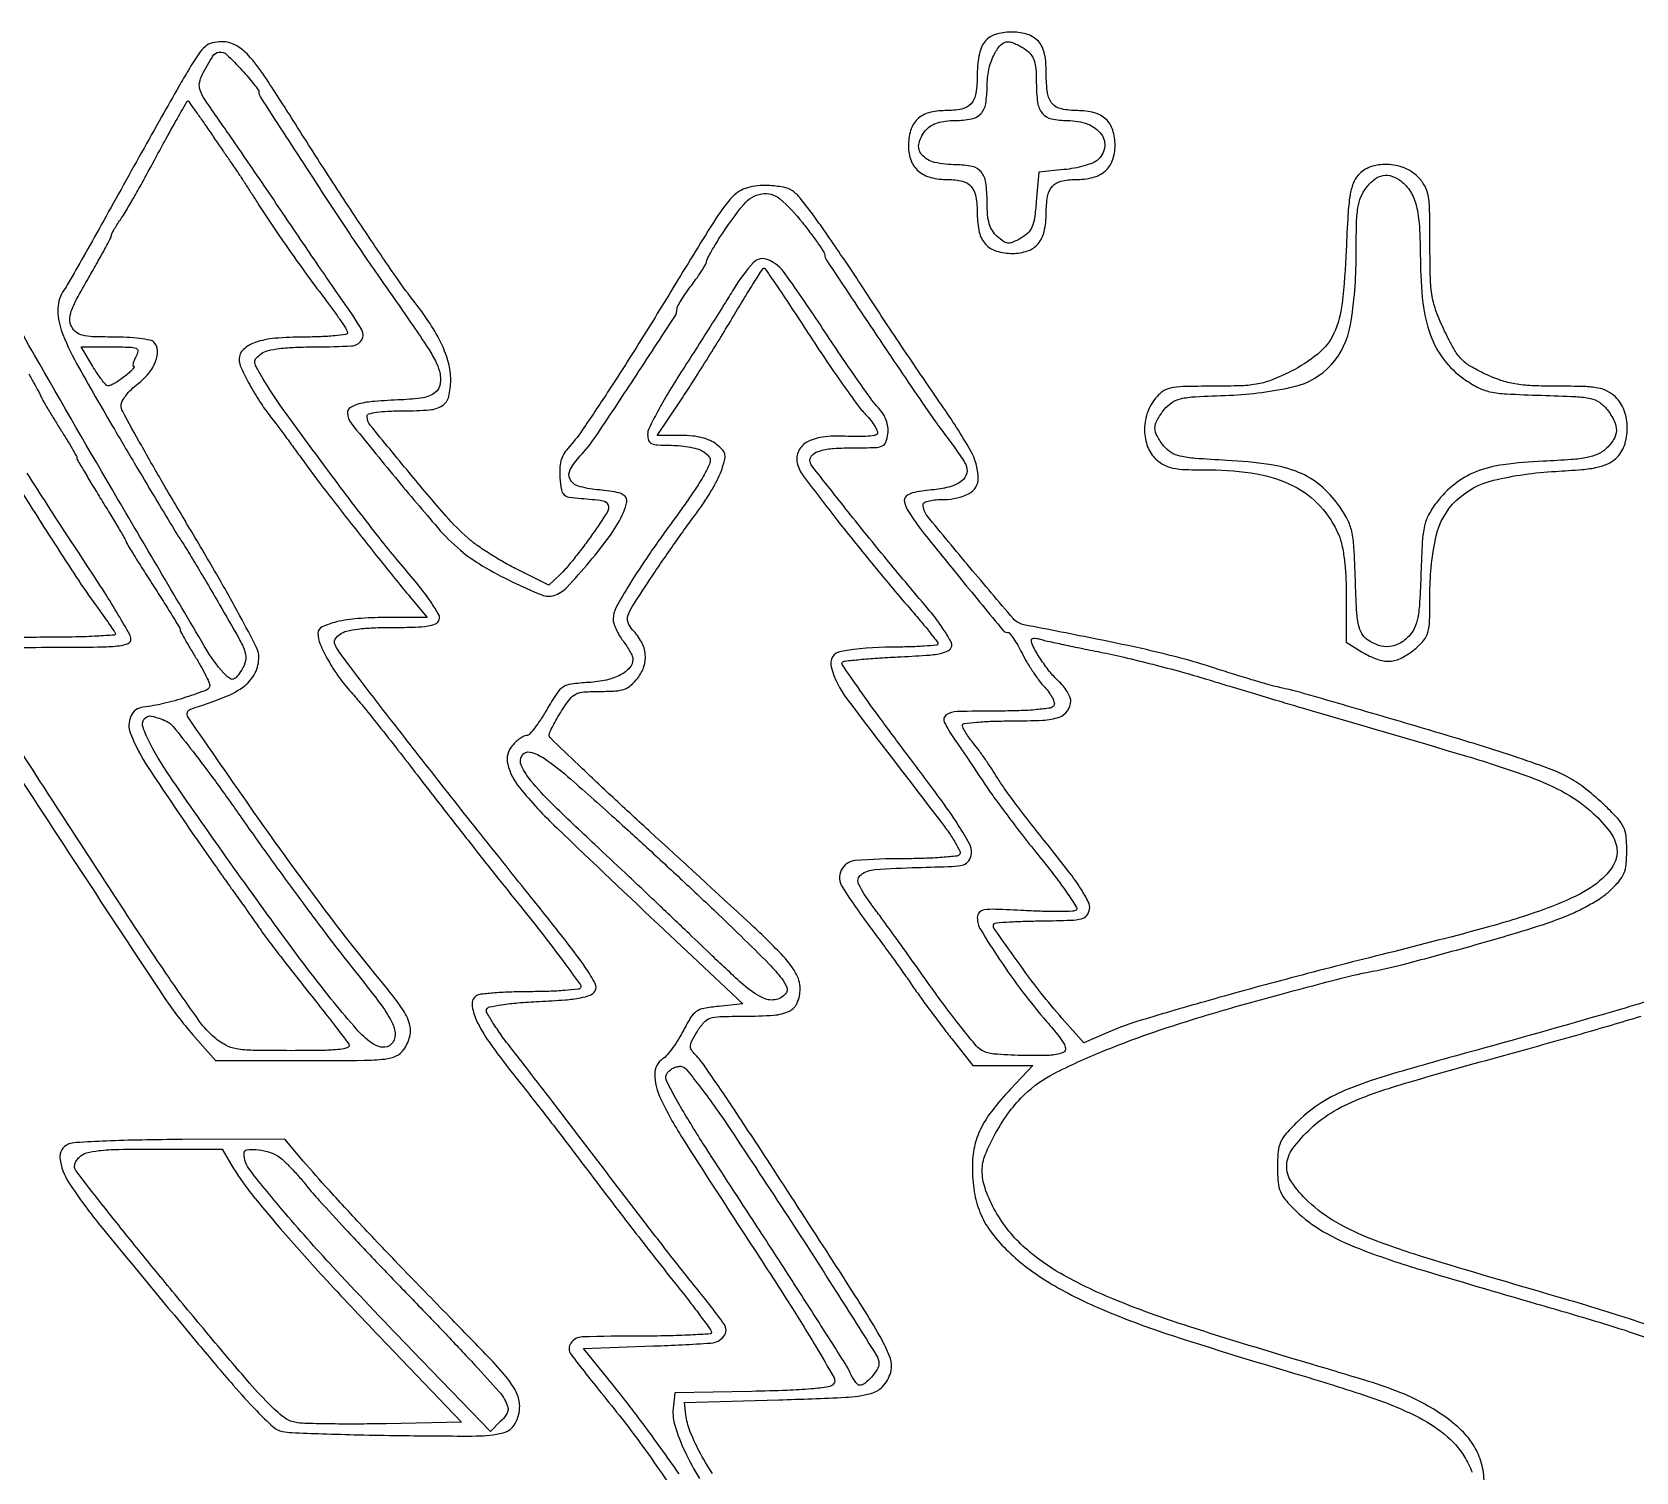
# Model space of a CAD drawing. Extents: x 0 to 1024, y 0 to 1024.
# Drawn here: x 237.9 to 563.9, y 527.4 to 820 of the extents above; entities that cross this region are included whole.
import ezdxf

# ---------------------------------------------------------------- set-up
doc = ezdxf.new("R2010")
doc.units = 0

msp = doc.modelspace()

# ---------------------------------------------------------------- linework, layer by layer
for points in [[(431.654988, 818.171259, 0.080975), (430.943699, 817.071177, 0.043434), (430.425193, 815.535154, 0.036417), (430.104924, 813.622829, 0.023288), (430, 811.371259, -0.036091), (429.721882, 807.523225, -0.146483), (428.742364, 805.416401, -0.164157), (426.840413, 804.329211, -0.048507), (423.454988, 804, 0.066174), (420.126923, 803.557598, 0.127856), (417.809505, 802.234902, 0.130273), (416.456451, 799.971166, 0.070025), (416, 796.727963, 0.091429), (416.531979, 793.84304, 0.127747), (418.046509, 791.716276, 0.113166), (420.564216, 790.429482, 0.061857), (424.022506, 790, -0.05747), (427.010241, 789.655452, -0.160754), (428.786791, 788.570125, -0.138304), (429.725429, 786.516656, -0.038488), (430, 782.954988, 0.056694), (430.413864, 779.316743, 0.127502), (431.687519, 776.871293, 0.138285), (433.90804, 775.472435, 0.071958), (437.173753, 775, 0.081244), (440.232938, 775.500384, 0.137866), (442.361462, 776.951182, 0.120739), (443.598674, 779.459626, 0.054527), (444, 783.128741, -0.040503), (444.279939, 786.578817, -0.139399), (445.225011, 788.591823, -0.158228), (447.004481, 789.660895, -0.056846), (449.977494, 790, 0.061649), (453.475612, 790.432959, 0.116562), (455.984519, 791.733907, 0.12969), (457.47907, 793.907202, 0.086332), (458, 796.901716, 0.074225), (457.528664, 800.059276, 0.13202), (456.14412, 802.273167, 0.125071), (453.774353, 803.569454, 0.063007), (450.371259, 804, -0.051901), (447.086847, 804.341852, -0.167059), (445.226898, 805.452925, -0.142169), (444.269077, 807.604638, -0.034104), (444, 811.545012, 0.019921), (443.900562, 814.039874, 0.045793), (443.580723, 815.889864, 0.061302), (443.01677, 817.280909, 0.082087), (442.171259, 818.345012, 0.119667), (439.889704, 819.58363, 0.06903), (436.770968, 819.963863, 0.069991), (433.722067, 819.483483, 0.135624)], [(439.777494, 816.443296, -0.069305), (440.902058, 815.396913, -0.092037), (441.569808, 814.173008, -0.06222), (441.905768, 812.441199, -0.016835), (442, 809.643296, 0.033214), (442.266342, 805.638222, 0.141451), (443.22096, 803.464727, 0.168361), (445.079478, 802.3448, 0.05223), (448.371259, 802, -0.089459), (452.440678, 801.266035, -0.145426), (455.224432, 799.168583, -0.206545), (455.858386, 796.44748, -0.176707), (454.364345, 793.887417, -0.083664), (453.403097, 793.329634, -0.022066), (451.706825, 792.777429, -0.021763), (449.692247, 792.311938, -0.020804), (447.614345, 792.014972), (442.5, 791.5), (442, 785.532032, -0.013537), (441.627294, 782.177678, -0.066367), (441.119273, 780.343978, -0.104147), (440.26531, 779.123061, -0.060881), (438.818338, 778.065199, -0.023898), (437.20675, 777.262946, -0.12374), (436.233417, 777.097997, -0.134751), (435.340631, 777.420095, -0.030367), (434.068338, 778.438155, -0.067432), (433.072426, 779.619173, -0.069929), (432.441455, 781.008588, -0.052072), (432.102618, 782.843543, -0.01964), (432, 785.454988, 0.033929), (431.733269, 789.381161, 0.140251), (430.785089, 791.537042, 0.167268), (428.94912, 792.653346, 0.053758), (425.734259, 793, -0.056089), (421.30191, 793.498781, -0.162278), (418.696638, 795.081328, -0.244519), (418.165515, 797.417514, -0.120448), (419.654988, 800.171259, -0.077527), (420.637739, 800.966765, -0.055133), (421.936472, 801.539884, -0.046656), (423.544116, 801.886222, -0.029745), (425.454988, 802, 0.047346), (428.805896, 802.318018, 0.158335), (430.715453, 803.369427, 0.149046), (431.709344, 805.388075, 0.040422), (432, 808.977494, -0.050737), (432.335932, 812.279475, -0.061339), (433.330906, 815.229451, -0.075284), (434.747111, 817.307934, -0.208548), (436.334198, 818, -0.082297), (436.951368, 817.897725, -0.024042), (437.849242, 817.542718, -0.023452), (438.836988, 817.039122, -0.023161)], [(507.404988, 790.898843, 0.097575), (506.387569, 789.208963, 0.047331), (505.754253, 786.757476, 0.024861), (505.32815, 782.846024, 0.004662), (504.971784, 775.648843, -0.017882), (504.150985, 764.856801, -0.079862), (502.457031, 758.761126, -0.113888), (499.262553, 754.621546, -0.055895), (493.645221, 750.980579, -0.020506), (489.956578, 749.322673, -0.048579), (487.069446, 748.47895, -0.038092), (483.678899, 748.100743, -0.008735), (477.912858, 748, 0.005081), (471.791404, 747.937787, 0.049701), (469.227163, 747.629515, 0.10854), (467.606349, 746.87595, 0.063296), (466.07258, 745.365141, 0.089429), (464.490984, 742.38657, 0.082583), (463.990399, 738.957416, 0.086482), (464.626633, 735.690997, 0.113408), (466.314451, 733.174314, 0.066861), (467.924557, 732.023225, 0.072965), (469.735117, 731.379763, 0.041154), (472.396059, 731.076337, 0.00782), (477.276939, 731, -0.041681), (486.805981, 730.204257, -0.075411), (494.227048, 727.768326, -0.090105), (499.70273, 723.627886, -0.087209), (503.446952, 717.782119, -0.046956), (504.12112, 715.616904, -0.021737), (504.604343, 712.706629, -0.018537), (504.9027, 709.163185, -0.011733), (505, 705.01742), (505, 695.970603), (508.25, 693.98904, 0.047902), (511.2819, 692.51773, 0.103419), (513.834335, 692.132063, 0.10724), (516.267443, 692.804938, 0.054062), (518.923275, 694.588894, 0.041941), (520.744497, 696.40263, 0.11118), (521.591623, 698.021205, 0.059284), (521.931675, 700.394855, 0.005966), (522, 706.121012, -0.05593), (523.288646, 717.605222, -0.146058), (527.328324, 724.76741, -0.134581), (534.883033, 728.890921, -0.044529), (547.5, 730.708516, 0.007283), (552.850771, 731.076381, 0.031312), (556.008325, 731.540079, 0.053682), (558.121363, 732.230189, 0.079125), (559.75, 733.299216, 0.12432), (561.504904, 735.950802, 0.085815), (562.102773, 739.51784, 0.085076), (561.468387, 743.108167, 0.118545), (559.685549, 745.825686, 0.069708), (558.038114, 746.989407, 0.073136), (556.160625, 747.632062, 0.039022), (553.335932, 747.931972, 0.006685), (547.935549, 748.009769, -0.00977), (542.720662, 748.117084, -0.031504), (539.272315, 748.473888, -0.04071), (536.395597, 749.200679, -0.026724), (533.223484, 750.476049, -0.024493), (530.184693, 752.076238, -0.070272), (528.32545, 753.561312, -0.062365), (526.830767, 755.602992, -0.016373), (524.974273, 759.21628, -0.020252), (523.290922, 763.182499, -0.048368), (522.456412, 766.267019, -0.035159), (522.092802, 769.993286, -0.006728), (522.000789, 776.795455, 0.004448), (521.938372, 783.756211, 0.039732), (521.641421, 786.798945, 0.087076), (520.932278, 788.739114, 0.065409), (519.545455, 790.545455, 0.103373), (516.766281, 792.363839, 0.086281), (513.303407, 793.070255, 0.089824), (509.931179, 792.56036, 0.126948)], [(516.086657, 789.718197, -0.092077), (518.021157, 787.566866, -0.076321), (519.212209, 784.721222, -0.047152), (519.844758, 780.530707, -0.012767), (520.046603, 773.815741, 0.026503), (520.557876, 764.935466, 0.059681), (522.091103, 758.379059, 0.076457), (524.80742, 753.425268, 0.076032), (528.8913, 749.5059, 0.033053), (531.74196, 747.769923, 0.067854), (534.197355, 746.886383, 0.039714), (537.539056, 746.447719, 0.005428), (544.577044, 746.16407, -0.004205), (551.676088, 745.895346, -0.041406), (554.6407, 745.510744, -0.097621), (556.438374, 744.737101, -0.075959), (557.995013, 743.279211, -0.05132), (559.458881, 740.964756, -0.123641), (559.888996, 738.998756, -0.134555), (559.326968, 737.169928, -0.066015), (557.75, 735.288151, -0.080159), (556.095056, 734.200376, -0.05682), (553.973571, 733.525512, -0.03144), (550.743118, 733.097883, -0.006462), (545, 732.776939, 0.022884), (536.946795, 732.061063, 0.059193), (531.30919, 730.605513, 0.075866), (527.024588, 728.13888, 0.061312), (523.307932, 724.340511, 0.039635), (521.720338, 721.878974, 0.069271), (520.877756, 719.607973, 0.040255), (520.444368, 716.452448, 0.00609), (520.164861, 710.08128, -0.006096), (519.905954, 704.181281, -0.032684), (519.516417, 700.988129, -0.06134), (518.852645, 698.910696, -0.079306), (517.740547, 697.25, -0.077452), (515.832932, 695.74535, -0.106369), (513.752721, 695.098871, -0.10406), (511.556285, 695.359264, -0.071531), (509.311125, 696.494633, -0.107093), (508.142449, 697.758185, -0.083663), (507.471637, 699.507906, -0.036966), (507.098666, 702.469817, -0.004973), (506.838618, 708.744633, 0.006132), (506.55191, 715.295657, 0.040763), (506.104142, 718.532013, 0.066603), (505.217692, 720.945652, 0.0325), (503.5, 723.747524, 0.064292), (499.739687, 727.838191, 0.079103), (495.301044, 730.505895, 0.06054), (489.344412, 732.10554, 0.02253), (480.700081, 732.941215, -0.0051), (474.270909, 733.337243, -0.038198), (471.252417, 733.787513, -0.082654), (469.401951, 734.546792, -0.084211), (467.910804, 735.860784, -0.042025), (466.52478, 737.902277, -0.131448), (466.116018, 739.496168, -0.126827), (466.551457, 741.115676, -0.037906), (467.98737, 743.256814, -0.076984), (469.529876, 744.695582, -0.095123), (471.331403, 745.472757, -0.041084), (474.295877, 745.876865, -0.004397), (481.23737, 746.186438, 0.047936), (494.361567, 747.923281, 0.15252), (501.906356, 752.344724, 0.144233), (505.83687, 760.45009, 0.04128), (507, 774.514365, -0.005415), (507.069289, 780.912252, -0.031729), (507.354928, 784.260783, -0.060656), (507.965725, 786.470352, -0.069023), (509.07258, 788.365141, -0.060132), (510.762677, 790.051058, -0.118925), (512.476807, 790.831605, -0.131025), (514.243339, 790.707742, -0.081231)], [(259, 754, 0.024744), (258.636861, 753.232473, 0.048761), (258.440878, 752.5875, 0.081629), (258.42581, 752.152885, 0.377133), (258.599675, 752, -0.600798), (258.675617, 751.857205, -0.040815), (258.309263, 751.399329, -0.025209), (257.621828, 750.740714, -0.011767), (256.670128, 749.955163, -0.017498), (255.617213, 749.185005, -0.02306), (254.603495, 748.562901, -0.021485), (253.735819, 748.131559, -0.161305), (253.285269, 748.087024, -0.162373), (252.867287, 748.339435, -0.013232), (252.053086, 749.348083, -0.016693), (251.134101, 750.637299, -0.012046), (250.19332, 752.131862), (247.886641, 756), (253.978504, 756, -0.005211), (257.813776, 755.960026, -0.089786), (259.038467, 755.711849, -0.348473), (259.374097, 755.127206, -0.085686)], [(455, 693.983732, -0.008384), (459.81344, 692.939872, -0.00466), (465.646875, 691.514532, -0.004646), (471.526248, 689.961459, -0.007491), (476.5, 688.517592, 0.000903), (481.332182, 687.045518, 0.000638), (486.765625, 685.408559, 0.000644), (491.963337, 683.857141, 0.001359), (496, 682.669861, -0.001263), (529.40619, 672.851242, -0.01482), (542.292722, 668.608935, -0.039523), (549.608823, 665.283042, -0.061665), (555.19942, 661.216696, -0.041734), (558.534783, 657.529607, -0.116047), (559.952639, 654.362069, -0.152757), (559.619956, 651.439835, -0.09248), (557.634286, 648.543377, -0.079451), (552.599425, 644.896773, -0.03236), (544.79893, 641.565945, -0.019189), (532.651858, 637.801813, -0.004481), (512, 632.458922, 0.003506), (493.720595, 627.767838, 0.004554), (477.043476, 623.200207, 0.004126), (463.285291, 619.174005, 0.028336), (456.662963, 616.759665), (451.657683, 614.606451), (447.25924, 619.553226, -0.01666), (442.94799, 624.74005, -0.009684), (438.106698, 631.231697, -0.002694), (433.392694, 637.890464, -0.363908), (433.472916, 638.806249, -0.180913), (433.877803, 638.990688, -0.002701), (436.519607, 639.160232, -0.006927), (439.619254, 639.299292, -0.004473), (443.211788, 639.378455, 0.004375), (448.985715, 639.504552, 0.052141), (451.19714, 639.804411, 0.162793), (452.272109, 640.480933, 0.137123), (452.815362, 641.718035, 0.152821), (452.565049, 643.249054, 0.026214), (451.089113, 645.840202, 0.020537), (448.624555, 649.357023, 0.007156), (444.799933, 654.218035, -0.004335), (441.433114, 658.447852, -0.004595), (438.205617, 662.654673, -0.004388), (435.491801, 666.326705, -0.020929), (434.049756, 668.5, 0.009167), (432.95456, 670.237937, 0.006433), (431.66098, 672.155351, 0.006493), (430.374486, 673.959837, 0.013475), (429.315186, 675.326725, -0.01475), (428.428681, 676.476686, -0.018538), (427.680086, 677.594312, -0.016907), (427.127861, 678.560376, -0.12197), (427, 679.076725, -0.377434), (427.324376, 679.445222, -0.008313), (429.87875, 679.728788, -0.014648), (433.042494, 679.933582, -0.008837), (436.8, 680, 0.011852), (443.305263, 680.154219, 0.06922), (446.662395, 680.784638, 0.160351), (448.354996, 682.049696, 0.15394), (449, 684.09504, 0.105279), (448.826946, 684.907817, 0.035347), (448.252635, 685.983932, 0.03334), (447.429415, 687.118819, 0.032461), (446.455778, 688.14504, -0.038553), (444.669636, 690.074126, -0.023095), (442.844279, 692.611114, -0.019869), (441.361019, 695.09808, -0.125159), (441, 696.517728, -0.305369), (441.131923, 696.71359, -0.083928), (441.514063, 696.798174, -0.055173), (442.079024, 696.764312, -0.030851), (442.75, 696.605947, 0.019197), (443.90656, 696.304371, 0.001452), (447.070312, 695.61753, 0.002001), (450.850814, 694.824088, 0.001521)], [(265.202947, 679.940757, -0.115355), (266.562317, 678.88189, -0.004447), (270.553159, 673.849132, -0.00774), (275.161618, 667.737276, -0.00536), (280.190786, 660.690757, 0.003789), (285.748916, 652.851121, 0.002871), (291.961673, 644.330996, 0.002902), (297.886354, 636.399924, 0.006749), (302.440786, 630.54242, -0.005881), (308.479161, 622.804168, -0.042415), (311.013266, 618.816377, -0.112122), (311.685424, 616.269178, -0.207943), (310.915672, 614.315672, -0.231166), (309.111501, 613.695587, -0.127415), (306.893159, 614.57332, -0.054537), (303.856744, 617.341385, -0.011479), (299.225698, 622.843194, -0.010669), (290.213696, 634.566438, -0.004042), (278.114447, 651.302492, -0.003037), (266.50578, 667.848338, -0.028296), (261.955406, 675.284296, -0.037483), (260.469566, 678.632642, -0.242522), (260.707157, 680.406606, -0.306294), (262.181895, 680.974122, -0.051291)], [(356.264512, 660.278315, -0.002526), (362.859943, 654.277582, -0.001876), (370.086109, 647.585745, -0.001896), (376.856902, 641.220042, -0.004289), (381.922243, 636.338318, -0.00397), (387.72246, 630.560567, -0.03004), (390.267791, 627.654596, -0.077536), (391.27107, 625.837645, -0.266684), (391.049799, 624.560004, -0.18542), (388.875625, 623.339873, -0.156852), (386.26037, 623.779245, -0.062371), (382.513083, 626.35501, -0.01046), (376.109923, 632.292688, 0.001752), (371.43158, 636.784978, 0.00075), (365.150008, 642.756611, 0.000742), (358.436391, 649.100934, 0.000978), (352.294358, 654.865247, -0.004789), (343.531828, 663.21541, -0.028805), (339.279941, 667.85036, -0.062003), (337.371781, 670.887987, -0.252842), (337.494469, 672.991051, -0.328579), (339.163936, 673.662297, -0.08588), (341.961045, 672.399808, -0.030443), (346.727569, 668.729512, -0.004028)], [(379.823354, 597, -0.002069), (391.550589, 579.229101, -0.003449), (401.258856, 564.158443, -0.000883), (409.527575, 551.074856, -0.141393), (410, 549.43764, -0.139769), (409.657404, 548.236004, -0.041752), (408.509673, 546.691046, -0.040971), (407.143823, 545.37584, -0.172845), (406.089086, 545, -0.202204), (405.719908, 545.155663, -0.032204), (405.198296, 545.764547, -0.031318), (404.645412, 546.605943, -0.022806), (404.135155, 547.602712, 0.034235), (403.143154, 549.436081, 0.000787), (397.837968, 557.786473, 0.001753), (391.571111, 567.540713, 0.001187), (384.363193, 578.615963, -0.001732), (374.187056, 594.289382, -0.012007), (369.414151, 602.102593, -0.016637), (366.850698, 606.895937, -0.295841), (367.046592, 608.55614, -0.063776), (367.650393, 609.119421, -0.05389), (368.410805, 609.55041, -0.056212), (369.205281, 609.792395, -0.091579), (369.908039, 609.792889, -0.178142), (370.827368, 609.248628, -0.006082), (373.477347, 605.914161, -0.010754), (376.518497, 601.811132, -0.007222)], [(245.25, 593.968838, 0.339476), (243.564425, 591.118696, 0.114804), (245.322453, 586.288656, 0.027458), (252.124407, 577.010049, 0.002138), (271.748625, 553.317941, 0.003931), (278.780167, 545.035541, 0.013749), (283.499756, 539.858991, 0.016923), (286.887243, 536.572917, 0.137344), (288.802424, 535.615967, 0.03721), (290.671221, 535.398182, 0.001816), (296.904318, 535.161232, 0.002942), (304.317803, 534.950034, 0.002118), (312.595254, 534.798026, 0.004077), (328.204221, 534.704802, 0.059788), (333.652646, 535.3707, 0.209336), (336.081223, 537.231367, 0.126753), (337, 540.797408, 0.110209), (336.434097, 543.33363, 0.057054), (334.7198, 546.110687, 0.024093), (331.128971, 550.244615, 0.002897), (322.725749, 558.924963, -0.002149), (312.778318, 569.169705, -0.00346), (304.400936, 577.993382, -0.004051), (297.551082, 585.428702, -0.008575), (292.389972, 591.322875), (289.279943, 595), (268.389972, 594.936614, 0.003993), (260.223083, 594.846601, 0.005698), (252.975492, 594.626183, 0.003281), (246.881757, 594.331256, 0.081999)], [(278.459913, 589.75, 0.035753), (282.097283, 584.415768, 0.010514), (288.414367, 576.776938, 0.008651), (297.069205, 567.09219, 0.004147), (308.495354, 554.946795), (325.18385, 537.5), (309.841925, 537.204428, -0.003807), (303.735451, 537.133287, -0.004783), (298.076915, 537.164579, -0.003858), (293.335547, 537.272753, -0.03731), (291.334806, 537.483831, -0.123109), (289.072264, 538.506953, -0.030535), (286.019705, 541.24269, -0.017332), (281.550616, 546.09443, -0.003275), (273.764517, 555.279403, -0.001692), (265.430127, 565.311553, -0.002536), (258.227833, 574.131679, -0.002904), (252.037867, 581.882714, -0.004517), (246.800701, 588.644054, -0.127831), (246.556947, 589.227524, -0.101098), (246.598146, 589.912585, -0.080965), (246.931829, 590.653506, -0.050209), (247.536911, 591.394054, -0.131061), (248.974945, 592.226536, -0.03994), (251.469019, 592.691444, -0.021875), (255.521508, 592.937775, -0.004242), (262.855821, 593), (276.568785, 593)], [(287.639544, 591.714565, -0.05633), (288.715305, 590.9321, -0.013336), (290.313857, 589.388028, -0.013558), (292.066028, 587.503224, -0.012997), (293.739124, 585.5, 0.017765), (296.226534, 582.578851, 0.002417), (301.673916, 576.68125, 0.00278), (308.203096, 569.758215, 0.002343), (315.190279, 562.5, -0.002777), (321.983235, 555.431286, -0.003992), (327.913414, 549.090774, -0.002158), (332.857911, 543.672068, -0.061863), (333.941086, 542.128165, -0.03705), (334.543173, 540.758477, -0.130933), (334.619026, 539.808812, -0.121736), (334.213422, 538.907727, -0.030048), (333.129441, 537.684996), (331.058106, 535.613661), (315.185356, 552.056831, -0.004069), (299.764573, 568.294166, -0.011428), (289.328369, 579.988252, -0.010008), (282.20013, 588.700175, -0.167988), (281, 592.171445, -0.366286), (281.562845, 592.836678, -0.058834), (283.397778, 592.926346, -0.050682), (285.655781, 592.53879, -0.06134)]]:
    msp.add_lwpolyline(points, format="xyb", close=True)
for points in [[(532.996262, 525.342669, 0.067231), (532.479578, 529.142134, 0.069549), (530.97451, 532.621215, 0.06306), (528.423637, 535.820409, 0.042296), (524.802977, 538.791546, 0.026929), (520.37514, 541.49894, 0.030994), (515.880553, 543.576501, 0.017907), (509.496162, 545.80051, 0.003216), (497.433865, 549.438996, -0.005687), (472.993047, 556.943323, -0.020028), (457.54561, 562.570337, -0.0312), (446.989846, 567.692282, -0.057536), (439.284906, 573.299269, -0.042957), (436.056677, 576.828337, -0.039825), (433.386922, 580.944087, -0.042203), (431.584497, 585.07445, -0.081962), (431, 588.616149, -0.095592), (431.622633, 591.843099, -0.031886), (433.702072, 596.203835, -0.031771), (436.543125, 600.614571, -0.043608), (439.663602, 604.151575, -0.072075), (445.505398, 608.294096, -0.021227), (455.510993, 612.888555, -0.018348), (468.587033, 617.681379, -0.010711), (484.571672, 622.507438, -0.002043), (492.537999, 624.692561, -0.002438), (500.065932, 626.685079, -0.002103), (506.427353, 628.307166, -0.015908), (509.456316, 628.96433, 0.017919), (516.583729, 630.540735, 0.004408), (528.170408, 633.651869, 0.004634), (539.858331, 637.017929, 0.013636), (547.809306, 639.62587, 0.019759), (550.953008, 640.895122, 0.019058), (554.025669, 642.422655, 0.020012), (556.695488, 644.021151, 0.044187), (558.559306, 645.491162, 0.025811), (560.438771, 647.456565, 0.078357), (561.410536, 649.023755, 0.076249), (561.866926, 650.837976, 0.023566), (562, 653.659869, 0.025784), (561.848858, 656.5888, 0.085207), (561.329524, 658.442783, 0.075126), (560.185138, 660.140575, 0.017189), (557.75, 662.614794, 0.01997), (553.691942, 666.167165, 0.045139), (550.299287, 668.433325, 0.036041), (546.112693, 670.336339, 0.008946), (539, 672.825893, 0.00646), (528.849376, 676.031335, 0.001861), (513.072281, 680.726269, 0.001348), (497.294439, 685.311417, 0.015303), (491, 686.915416, -0.014635), (489.066006, 687.405499, -0.003125), (485.7375, 688.375964, -0.003264), (481.893754, 689.550148, -0.003103), (478, 690.794037, 0.013513), (471.615602, 692.688042, 0.009567), (464.357684, 694.481366, 0.006381), (454.570901, 696.570811, 0.001871), (439.487375, 699.53169, -0.169464), (437.301007, 700.800502, -0.003097), (428.508066, 711.175754, -0.003053), (419.834903, 721.668629, -0.172849), (419, 724.011594, -0.306456), (419.259486, 724.395199, -0.038865), (420.263125, 724.709656, -0.034828), (421.651948, 724.928527, -0.021674), (423.3, 725, 0.118753), (428.333226, 726.212525, 0.289348), (430.196396, 729.358562, 0.123744), (428.618009, 734.955649, 0.022061), (422.75, 744.20771, -0.002661), (419.467794, 748.96429, -0.001544), (415.573438, 754.7108, -0.001543), (411.704855, 760.495889, -0.002601), (408.5, 765.375494, 0.002796), (405.489689, 769.955012, 0.002311), (402.232283, 774.801843, 0.002333), (399.203125, 779.219853, 0.006257), (396.992879, 782.327635, 0.009811), (394.064219, 786.177409, 0.076346), (392.415795, 787.708285, 0.107251), (390.607504, 788.435492, 0.027532), (387.459239, 788.794756, 0.083139), (383.294254, 788.34603, 0.136652), (380.283374, 786.521348, 0.048701), (376.877225, 782.105377, 0.003418), (368.663008, 768.792922, -0.003078), (361.237824, 756.74087, -0.005248), (354.867236, 746.776017, -0.005196), (349.695848, 739.04752, -0.033584), (346.794103, 735.364055, 0.056772), (345.932788, 734.160035, 0.061374), (345.391313, 732.823599, 0.054235), (345.148464, 731.259043, 0.031892), (345.182835, 729.364055, 0.02157), (345.481692, 726.986248, 0.160633), (346.007289, 725.992995, 0.155108), (347.029688, 725.489273, 0.019724), (349.5, 725.215009, -0.016733), (353.899242, 724.753204, -0.287998), (354.959253, 723.86241, -0.224193), (354.760382, 722.341136, -0.010785), (351.825476, 717.982811, -0.007643), (350.023736, 715.50911, -0.007499), (348.136017, 713.075758, -0.007413), (346.417373, 710.991766, -0.028049), (345.252796, 709.767763), (342.943713, 707.598493), (336.575492, 710.738805, -0.015236), (333.865828, 712.179236, -0.011628), (330.988841, 713.912888, -0.01179), (328.367582, 715.664772, -0.026956), (326.499713, 717.134395, -0.033555), (322.056945, 721.596931, -0.00618), (314.537906, 730.456518, -0.002206), (306.649923, 740.073218, -0.172313), (306, 741.903107, -0.33651), (306.362345, 742.380529, -0.030816), (307.913791, 742.712435, -0.02644), (310.193119, 742.932559, -0.010852), (313.3, 743, 0.019729), (318.707318, 743.21345, 0.123809), (321.305857, 744.089812, 0.191685), (322.593611, 745.892161, 0.060475), (323, 749.239838, 0.065532), (322.538762, 752.74389, 0.044846), (321.155626, 756.516759, 0.036192), (318.783255, 760.724631, 0.019357), (315.29209, 765.569271, -0.015312), (311.491029, 770.754993, -0.003334), (305.274232, 779.935636, -0.00344), (298.163084, 790.749716, -0.003135), (290.9752, 802, 0.005655), (285.150228, 811.016586, 0.037747), (281.874787, 815.233924, 0.083638), (279.273035, 817.287155, 0.125964), (276.488374, 818, 0.058986), (274.519744, 817.766947, 0.116976), (273.125319, 817.061146, 0.070269), (271.775991, 815.550435, 0.011664), (269.681886, 812.25, 0.005871), (267.737927, 808.934689, 0.001074), (264.228664, 802.754687, 0.001155), (260.15429, 795.504394, 0.001049), (255.98055, 788, -0.001074), (251.958417, 780.769031, -0.001523), (248.346918, 774.354951, -0.000855), (245.270594, 768.951633, -0.022039), (244.371067, 767.527494, 0.144429), (243.149046, 763.846688, 0.095769), (243.850987, 759.420592, 0.040401), (246.94796, 752.649856, 0.005621), (254.634646, 739.255706, 0.000836), (259.216191, 731.505878, 0.001156), (263.354602, 724.568864, 0.000719), (266.858323, 718.745498, 0.014364), (267.981588, 717, -0.013238), (268.981421, 715.453968, -0.001694), (271.02856, 712.071096, -0.001981), (273.429017, 708.037721, -0.001649), (275.949758, 703.73139, -0.003277), (279.985477, 696.678447, -0.046224), (281.174406, 694.02177, -0.134743), (281.282418, 692.239733, -0.093447), (280.504063, 690.365857, -0.019768), (279.526534, 688.99535, -0.132929), (278.866265, 688.496127, -0.227594), (278.232963, 688.537022, -0.069502), (277.448412, 689.134467, -0.061754), (273.476799, 694.274755, -0.001044), (255.2868, 725.150176, -0.002674), (238.411901, 754.286607, -0.014263), (229.741182, 770.5, 0.007902)], [(369.42319, 527.004999, 0.007534), (362.013821, 537.260105, 0.009967), (354.943505, 546.357464), (349.970116, 552.5), (364.223358, 553, 0.00765), (375.844006, 553.585769, 0.210581), (378.491376, 554.966582, 0.335976), (378.5569, 557.421559, 0.016292), (373.275014, 564.310011, -0.005184), (370.172729, 568.174999, -0.00139), (365.323636, 574.381691, -0.001409), (359.853882, 581.464175, -0.001456), (354.484225, 588.5, 0.000814), (349.11878, 595.549045, 0.000784), (343.661656, 602.671196, 0.000774), (338.832602, 608.933131, 0.002852), (335.750769, 612.87003, -0.009873), (333.540988, 615.776087, -0.014767), (331.737772, 618.407042, -0.00965), (330.365502, 620.63517, -0.216241), (330.286725, 621.37003, -0.26676), (330.856899, 621.880583, -0.014395), (333.329597, 622.330844, -0.017509), (336.654301, 622.719317, -0.008217), (340.97521, 623, 0.006519), (346.24656, 623.324453, 0.027817), (349.372144, 623.7335, 0.048017), (351.308528, 624.293903, 0.159379), (352.31494, 625.130931, 0.27058), (352.363147, 626.617289, 0.025514), (350.388475, 629.859129, 0.016802), (346.669821, 634.941017, 0.003017), (339.368848, 644.130931, -0.001623), (329.096173, 656.987674, -0.001405), (318.39872, 670.543612, -0.001421), (308.747555, 682.916878, -0.003958), (302.064579, 691.677513, -0.007049), (299.945922, 694.585405, -0.090077), (299.378656, 695.803314, -0.227868), (299.548774, 696.679072, -0.075009), (300.505709, 697.627833, -0.099544), (301.829414, 698.239624, -0.026796), (304.117253, 698.658127, -0.021677), (307.2086, 698.918406, -0.010163), (311.222514, 699, 0.007036), (315.76949, 699.063984, 0.032842), (318.377005, 699.309295, 0.062404), (319.92021, 699.759924, 0.201574), (320.644237, 700.51528, 0.223247), (320.567024, 701.572797, 0.019667), (319.124453, 703.917765, 0.020006), (316.909497, 706.950282, 0.008948), (313.768908, 710.76528, -0.012101), (306.972801, 719.127689, -0.004438), (297.764051, 731.257342, -0.003821), (288.969025, 743.248257, -0.023042), (284.743511, 749.710143, -0.009492), (283.452662, 751.996031, -0.112573), (283.182046, 752.970516, -0.205384), (283.459124, 753.710093, -0.043986), (284.513548, 754.633565, -0.101554), (285.857439, 755.248207, -0.026231), (288.21657, 755.663117, -0.021022), (291.437913, 755.920098, -0.009392), (295.69113, 756, 0.014222), (302.837062, 756.203296, 0.23377), (304.85648, 757.349304, 0.290743), (304.918634, 759.459579, 0.020464), (301.543561, 764.640809, -0.003645), (299.663456, 767.325147, -0.000834), (296.525878, 771.891363, -0.000863), (292.927411, 777.166589, -0.00084), (289.31581, 782.5, 0.000972), (285.613865, 787.963742, 0.000864), (281.74398, 793.630429, 0.000867), (278.245417, 798.715489, 0.002677), (275.856529, 802.135503, -0.006718), (273.041595, 806.235662, -0.060638), (272.063603, 808.175007, -0.131702), (271.938175, 809.663813, -0.075325), (272.52348, 811.382619, -0.018557), (274.617469, 815.076694, -0.231587), (275.940349, 815.911331, -0.22054), (277.451574, 815.399713, -0.016829), (280.546205, 812.25, -0.008422), (281.866118, 810.763411, -0.012101), (282.980103, 809.399941, -0.007974), (283.856708, 808.2345, -0.15676), (283.995222, 807.813629, 0.142955), (284.317637, 806.736919, 0.000321), (293.550347, 792.507889, 0.002429), (302.137086, 779.432464, 0.006266), (308.5, 770.101113, -0.001073), (315.335826, 760.296528, -0.009238), (318.298254, 755.85504, -0.020695), (319.884815, 753.137046, -0.058828), (320.675497, 751.095223, -0.095029), (320.841259, 748.444434, -0.202427), (319.828315, 746.701627, -0.123844), (317.394877, 745.677329, -0.02801), (312.896024, 745.24422, 0.009256), (307.479995, 744.92712, 0.040999), (304.330762, 744.422304, 0.08471), (302.595639, 743.66834, 0.253176), (302, 742.567409, 0.171692), (302.739669, 740.47685, 0.002181), (311.754157, 729.431428, 0.005728), (320.335751, 719.249542, 0.040029), (324.958924, 714.68508, 0.041589), (329.405506, 711.538321, 0.020728), (335.492196, 708.281733, 0.014775), (341.491151, 705.600729, 0.17631), (343.988983, 705.496503, 0.127754), (346.563684, 707.115959, 0.014444), (351.179102, 712.311692, 0.018437), (355.561675, 717.952011, 0.049081), (358.117077, 722.357612, 0.062758), (358.783147, 724.494361, 0.266426), (358.348678, 725.707395, 0.137266), (356.751266, 726.446358, 0.014999), (352.699059, 726.978024, -0.045364), (348.907102, 727.711732, -0.210765), (347.237494, 729.110177, -0.247864), (347.293089, 731.107102, -0.060442), (349.311132, 733.848873, 0.040799), (352.378781, 737.691725, 0.00271), (360.205717, 749.464982, 0.000982), (368.506016, 762.152523, 0.145352), (369, 763.815892, -0.130734), (369.133906, 764.319269, -0.009642), (369.873078, 765.554438, -0.012892), (370.833709, 767.006894, -0.009405), (371.97218, 768.571861, 0.00835), (373.112727, 770.132753, 0.011548), (374.079454, 771.57272, 0.008255), (374.832925, 772.797161, 0.125422), (374.97218, 773.27144, -0.109115), (375.097688, 773.756057, -0.006983), (375.783589, 775.058409, -0.009957), (376.660862, 776.59548, -0.007234), (377.695358, 778.27144, -0.029964), (382.543375, 784.957208, -0.17885), (386.198394, 787.096477, -0.22506), (389.847394, 786.097726, -0.048873), (394.484749, 781.25, -0.00607), (396.214444, 778.990752, -0.008946), (397.672941, 776.962327, -0.004913), (398.848339, 775.228174, -0.147308), (398.999371, 774.728135, 0.148167), (399.334998, 773.623647, 0.000297), (409.608497, 758.273105, 0.002045), (418.875817, 744.565287, 0.011975), (423.946664, 737.5, -0.005329), (425.151924, 735.866956, -0.005959), (426.277251, 734.267885, -0.005518), (427.203886, 732.884755, -0.031289), (427.641756, 732.114077, -0.17233), (427.84605, 730.310885, -0.168726), (426.870223, 728.764047, -0.101828), (424.613067, 727.615385, -0.041398), (421.207935, 726.978024, 0.016788), (417.23032, 726.434272, 0.135812), (415.579469, 725.658278, 0.285749), (415.200844, 724.454577, 0.076866), (416.026634, 722.530125, 0.028646), (419.201588, 718.045473, 0.003507), (426.770789, 708.691764, 0.00076), (435.201957, 698.452771, 0.223726), (436.163195, 698, -0.229201), (436.576753, 697.799913, -0.016634), (437.351269, 696.751562, -0.020612), (438.215651, 695.378372, -0.013985), (439.089694, 693.75, 0.018206), (440.087771, 691.927631, 0.013061), (441.328395, 689.964495, 0.013217), (442.60952, 688.155248, 0.027516), (443.719257, 686.83126, -0.031516), (444.627232, 685.730229, -0.043121), (445.288031, 684.628843, -0.050027), (445.640051, 683.677024, -0.204752), (445.550222, 683.08126, -0.222065), (444.832303, 682.610714, -0.01257), (442.12699, 682.289976, -0.015684), (438.544822, 682.06938, -0.007535), (433.940983, 682, 0.006393), (425.923999, 681.897488, 0.138643), (423.695698, 681.205504, 0.380999), (423.299775, 679.753064, 0.037866), (425.307646, 676.385197, -0.003805), (426.411172, 674.791727, -0.001289), (427.993369, 672.456591, -0.001282), (429.728766, 669.866781, -0.001473), (431.371908, 667.385197, 0.011998), (433.394232, 664.466333, 0.004249), (436.423643, 660.383911, 0.004214), (439.82816, 655.954654, 0.004945), (443.132157, 651.815351, -0.008356), (446.088536, 648.059266, -0.014107), (448.42301, 644.802341, -0.007833), (450.193123, 642.088846, -0.416786), (450.066327, 641.540993, -0.131766), (449.344184, 641.324275, -0.005304), (446.585346, 641.272066, -0.008993), (443.2867, 641.30397, -0.006215), (439.556078, 641.453601, 0.003814), (433.686847, 641.71724, 0.046033), (431.432106, 641.59369, 0.167738), (430.406969, 641.061134, 0.192136), (430, 640.041168, 0.137725), (430.701449, 637.542915, 0.010351), (434.530847, 631.544226, 0.014778), (439.200589, 624.981152, 0.015835), (444.147818, 618.858791, -0.007959), (446.629075, 615.885198, -0.049238), (447.720108, 614.223812, -0.149984), (447.905552, 613.232463, -0.279874), (447.42291, 612.608791, -0.084333), (444.599628, 612.041951, -0.013764), (438.997506, 612.028812, -0.012687), (433.396, 612.312225, -0.104243), (430.956041, 613.023526, -0.095965), (429.844742, 613.927241, -0.00555), (427.054868, 617.337918, -0.008274), (423.826278, 621.515455, -0.005979), (420.361056, 626.273526, 0.001067), (416.791944, 631.276791, 0.00111), (413.247685, 636.199724, 0.001067), (410.163529, 640.444476, 0.004848), (408.337788, 642.895747, -0.047264), (405.921335, 646.789646, -0.358109), (406.373268, 648.747926, -0.148428), (409.189365, 649.812802, -0.010068), (417.845168, 650.217134, 0.003219), (424.86034, 650.448574, 0.053112), (427.174727, 650.78781, 0.185793), (428.257154, 651.559031, 0.117589), (428.795446, 653.032616, 0.154538), (428.411511, 655.023374, 0.019569), (426.148497, 658.830508, 0.01459), (422.275589, 664.435857, 0.003546), (415.549369, 673.453206, -0.003374), (410.398513, 680.353612, -0.005579), (406.1545, 686.256789, -0.001261), (402.53995, 691.432371, -0.361767), (402.58259, 691.92059, -0.171923), (403.093205, 692.166567, -0.003158), (406.120186, 692.476673, -0.007399), (409.690911, 692.766455, -0.004829), (413.818381, 693, 0.005103), (419.599962, 693.330316, 0.031751), (422.541686, 693.717172, 0.071649), (424.139983, 694.27768, 0.229449), (424.79559, 695.159401, 0.177494), (424.633267, 696.146058, 0.015676), (423.300513, 698.34078, 0.018975), (421.479717, 700.918221, 0.013626), (419.261994, 703.659401, -0.004785), (411.541544, 712.864466, -0.004406), (403.780829, 722.470786, -0.000961), (396.408133, 731.799894, -0.16828), (396, 732.978215, -0.229729), (396.554784, 734.121964, -0.098916), (398.1047, 734.909975, -0.052666), (400.807988, 735.368275, -0.015669), (405, 735.499806, 0.006608), (409.218119, 735.555681, 0.092657), (410.694627, 735.872315, 0.211564), (411.432785, 736.652415, 0.056788), (411.826472, 738.354148, 0.056598), (411.827612, 739.75502, 0.059778), (411.511832, 741.09357, 0.056896), (410.869965, 742.373741, 0.043968), (409.904492, 743.601664, -0.032463), (408.583128, 745.204998, -0.003111), (405.648434, 749.331772, -0.003953), (402.215832, 754.306029, -0.00311), (398.573187, 759.747516, 0.008378), (390.967928, 770.853527, 0.13434), (387.479998, 773.711873, 0.323669), (384.464284, 773.079743, 0.047973), (380.514605, 767.799744, -0.003174), (378.576395, 764.657692, -0.001164), (375.799139, 760.241666, -0.001154), (372.742008, 755.430269, -0.001384), (369.841764, 750.916567, 0.008645), (367.221193, 746.704876, 0.0117), (365.009768, 742.805589, 0.008787), (363.310574, 739.500941, 0.11484), (363, 738.166567, 0.08852), (363.207552, 737.003415, 0.201236), (363.804895, 736.362634, 0.094236), (365.043219, 736.065649, 0.011867), (367.80887, 736, -0.024649), (369.782561, 735.902643, -0.024674), (371.736413, 735.61152, -0.025423), (373.409986, 735.1876, -0.083305), (374.426347, 734.677515, -0.044307), (375.400652, 733.823109, -0.175039), (375.717623, 733.105136, -0.120659), (375.559572, 732.189757, -0.016547), (374.720831, 730.427515, -0.02237), (373.833804, 728.885622, -0.005584), (372.245575, 726.450582, -0.005695), (370.363998, 723.703273, -0.005698), (368.420643, 721, 0.007319), (363.254496, 713.764323, 0.013791), (359.335059, 707.753567, 0.012605), (356.567464, 702.975853, 0.125612), (356, 700.752693, 0.074919), (356.138813, 699.831466, 0.030204), (356.5875, 698.637636, 0.029052), (357.234535, 697.38865, 0.032624), (358, 696.272871, -0.021015), (358.765558, 695.21065, -0.023208), (359.4125, 694.121685, -0.023419), (359.87387, 693.148814, -0.099323), (360, 692.520129, -0.180454), (359.353343, 690.786729, -0.094051), (357.519105, 689.336189, -0.067882), (354.651817, 688.302497, -0.038503), (350.988131, 687.810518, 0.017465), (347.473541, 687.488227, 0.113184), (345.814753, 686.879375, 0.104458), (344.525724, 685.590474, 0.013847), (342.5, 682.283424, -0.014449), (341.271066, 680.282563, -0.020687), (340.05959, 678.589399, -0.017217), (338.981604, 677.301378, -0.205052), (338.404988, 677.033424, 0.113512), (337.866034, 676.892028, 0.031165), (337.110667, 676.434155, 0.029808), (336.295874, 675.792806, 0.027204), (335.536466, 675.040295, 0.250642), (334.578542, 671.199134, 0.110885), (337.007977, 666.388313, 0.029659), (344.528597, 658.27984, 0.002204), (366.4339, 637.489736), (382.3678, 622.5), (377.4339, 622, 0.020764), (374.450795, 621.571952, 0.104135), (372.899764, 620.93156, 0.10514), (371.745997, 619.72299, 0.021367), (370.292176, 617.123692, -0.021263), (369.296909, 615.343374, -0.01989), (368.133011, 613.612745, -0.02032), (366.976976, 612.160922, -0.061751), (366.042176, 611.316988, 0.247381), (364.442264, 608.204116, 0.107449), (365.508542, 603.531244, 0.03227), (370.090541, 595.202226, 0.002967), (382.892182, 575.378165, -0.002344), (391.723955, 561.738969, -0.008385), (397.181799, 552.900176, -0.004965), (400.892951, 546.514817, -0.308833), (400.790383, 545.274876, -0.1891), (399.740712, 544.680272, -0.012931), (396.279325, 544.277816, -0.01351), (391.344087, 543.967118, -0.004573), (384.148201, 543.774876), (368.5, 543.5), (368.19128, 540.312198, 0.100769), (368.572294, 536.672999, 0.032922), (370.538536, 531.618535, 0.030829), (373.556089, 526.074627, 0.02802)], [(230.640584, 675.873023, 0.001773), (247.596183, 649.838237, 0.001544), (264.916037, 623.626036, 0.03304), (270.558839, 616.25), (275.155095, 611), (293.520843, 611, 0.001923), (305.299334, 611.045302, 0.025857), (309.606742, 611.301444, 0.080144), (311.907133, 611.940682, 0.132974), (313.443296, 613.222506, 0.091279), (314.665355, 615.894483, 0.134097), (314.614762, 618.462551, 0.081954), (313.134075, 621.529026, 0.019083), (309.65499, 626.090864, -0.011661), (296.84132, 642.385133, -0.007935), (283.000031, 661.481042, -0.00192), (269.600888, 680.755295, -0.505374), (270.174873, 682.418934, 0.018753), (277.097474, 684.86922, 0.069471), (281.11597, 687.150959, 0.1159), (283.239866, 689.751265, 0.114021), (284, 693.041242, 0.119699), (283.544544, 694.91649, 0.004519), (280.152232, 701.344893, 0.007373), (275.70982, 709.299012, 0.003943), (270, 719, -0.003115), (264.63435, 728.081806, -0.004783), (260.1125, 736.01909, -0.001753), (256.318677, 742.885612, -0.125976), (256, 744.130373, -0.129625), (256.225036, 744.983812, -0.036512), (256.995838, 746.138475, -0.034189), (258.09261, 747.364127, -0.030229), (259.390085, 748.483962, 0.058432), (261.619977, 750.639026, 0.079657), (263.023161, 753.051819, 0.103492), (263.386363, 755.280856, 0.187313), (262.651486, 756.948514, 0.150766), (261.871392, 757.360727, 0.015269), (259.774834, 757.691126, 0.018028), (257.19433, 757.923264, 0.013417), (254.335184, 758, -0.008396), (250.212829, 758.069227, -0.052719), (248.130542, 758.360381, -0.108158), (246.870932, 758.984051, -0.101389), (245.952158, 760.089394, -0.12378), (245.588488, 761.543385, -0.083451), (245.875425, 763.237985, -0.040805), (246.957807, 765.689248, -0.007246), (249.416974, 770.06642, 0.00318), (251.173427, 773.134125, 0.004862), (252.653736, 775.818774, 0.001849), (253.891901, 778.137335, 0.122304), (254, 778.572655, -0.118677), (254.089311, 778.943634, -0.010738), (254.544685, 779.789265, -0.013458), (255.144077, 780.783868, -0.010121), (255.854246, 781.84563, 0.017364), (256.820761, 783.336939, 0.003983), (258.344376, 785.923404, 0.004113), (260.05277, 788.933976, 0.004001), (261.727447, 792, -0.002101), (264.559191, 797.231547, -0.003145), (267.080696, 801.775405, -0.000445), (269.38152, 805.852312, -0.254772), (269.60842, 805.993677, -0.258655), (269.677463, 805.960499, -0.000205), (270.828143, 804.335684, -0.002087), (272.108511, 802.510052, -0.001267), (273.60842, 800.340566, 0.000075), (275.208322, 798.014615, 0.000077), (276.797473, 795.705795, 0.000074), (278.178273, 793.70098, 0.000321), (279, 792.509912, -0.005067), (279.781261, 791.354179, -0.001418), (280.979267, 789.531429, -0.00143), (282.3226, 787.461979, -0.001504), (283.631548, 785.419346, 0.006039), (286.814644, 780.549867, 0.00535), (290.243532, 775.556528, 0.005179), (293.895864, 770.470721, 0.004782), (297.75, 765.323518, -0.007096), (299.378298, 763.127815, -0.010211), (300.751562, 761.135426, -0.006352), (301.839972, 759.438669, -0.140322), (302, 758.87968, -0.37456), (301.69459, 758.529186, -0.009343), (299.421611, 758.258406, -0.015571), (296.587928, 758.063291, -0.009402), (293.222506, 758, 0.021264), (287.263788, 757.746476, 0.061269), (283.224161, 756.896315, 0.107147), (280.859923, 755.468513, 0.206362), (280, 753.473712, 0.110277), (280.388415, 751.734033, 0.015285), (282.074404, 748.414105, 0.018324), (284.18595, 744.868322, 0.024392), (286.372521, 741.821827, -0.006554), (287.456251, 740.420238, -0.002031), (289.050053, 738.284163, -0.002031), (290.812541, 735.881529, -0.002234), (292.5, 733.539553, 0.008974), (296.348991, 728.346704, 0.002289), (302.773514, 720.075264, 0.002454), (309.569146, 711.495294, 0.004823), (315.073274, 704.75), (318.19399, 701), (309.644048, 701, 0.019226), (304.10732, 700.787027, 0.03826), (299.773397, 700.117045, 0.049884), (296.838482, 699.11326, 0.293401), (296, 697.807366, 0.102394), (296.451077, 695.627811, 0.026042), (298.063233, 692.375734, 0.026324), (300.266045, 688.90042, 0.02946), (302.746866, 685.810387, -0.0124), (304.843899, 683.373496, -0.002737), (308.312331, 679.087096, -0.002844), (312.267083, 674.086567, -0.002734), (316.217401, 668.975471, 0.002341), (320.74187, 663.112005, 0.001174), (326.511894, 655.742077, 0.001165), (332.517023, 648.145333, 0.001723), (337.822138, 641.513255, -0.004264), (342.400575, 635.729625, -0.006932), (346.177835, 630.732102, -0.002032), (349.347685, 626.3781, -0.303539), (349.368843, 625.787784, -0.232502), (348.866264, 625.472458, -0.006176), (346.17826, 625.226913, -0.011701), (342.940365, 625.047537, -0.007591), (339.190983, 624.984687, 0.007916), (335.383583, 624.918384, 0.010855), (331.962504, 624.730194, 0.00781), (329.130276, 624.46809, 0.114825), (328.19201, 624.13983, 0.284996), (327.324358, 622.345165, 0.082999), (328.181672, 619.254181, 0.044855), (330.786077, 614.766336, 0.013818), (335.482007, 608.5, -0.001103), (338.504797, 604.673089, -0.000935), (341.682381, 600.616317, -0.000942), (344.563667, 596.909232, -0.002648), (346.561601, 594.300227, 0.000554), (354.260569, 584.158839, 0.001682), (359.528196, 577.28417, 0.002227), (363.961375, 571.591256, 0.001842), (368.733137, 565.565354, -0.003661), (371.506615, 562.036631, -0.005654), (373.846493, 558.942635, -0.002078), (375.811517, 556.259035, -0.152515), (375.983137, 555.75, -0.402635), (375.704388, 555.446596, -0.002609), (371.735671, 555.220312, -0.008086), (367.058749, 555.053904, -0.004848), (361.5, 555, 0.006521), (349.708679, 554.846209, 0.239387), (347.405294, 553.599761, 0.322746), (347.450521, 551.284326, 0.01037), (353.550223, 543.5, -0.005654), (357.748806, 538.244705, -0.007472), (361.446621, 533.358525, -0.006867), (365.228553, 528.051548, -0.003788), (369.712566, 521.466897, 0.011554)], [(233.665693, 735.513933, 0.000011), (230.765327, 740.17601, 0.000009), (227.701808, 745.099901, 0.000009), (224.911431, 749.58441, 0.000026)], [(376.163053, 527.112918, -0.024823), (373.498497, 531.615629, -0.026817), (371.591659, 535.761503, -0.066363), (370.782192, 539), (370.5, 541.5), (389.658937, 542.05198, 0.004449), (403.199336, 542.562708, 0.052566), (408.395183, 543.356676, 0.154942), (411.015836, 545.01474, 0.121351), (412.510918, 548.04971, 0.144988), (412.338131, 550.453234, 0.034263), (410.649484, 554.152468, 0.016902), (407.137141, 560.139735, 0.002365), (399.403197, 572.230612, 0.000919), (387.832668, 590.060347, 0.003088), (380.164245, 601.672257, 0.002775), (374.706547, 609.729503, 0.046151), (372.64091, 612.216233, -0.061343), (371.905962, 613.157622, -0.158833), (371.715887, 613.986956, -0.098631), (372.01982, 615.01915, -0.01585), (373.058339, 616.855534, -0.043164), (374.429439, 618.725585, -0.133788), (375.721866, 619.583231, -0.072966), (377.696604, 619.930755, -0.007132), (382.551043, 620, 0.017227), (388.672048, 620.210961, 0.096049), (391.831249, 621.052774, 0.181849), (393.429199, 622.737035, 0.100168), (394, 625.557651, 0.137719), (393.081806, 628.827995, 0.053935), (390.200199, 632.577929, 0.01589), (383.768327, 638.890703, 0.000901), (363.25, 657.719103, -0.002273), (355.48677, 664.882264, -0.003665), (348.948438, 671.060557, -0.000731), (343.255491, 676.535553, -0.203608), (343, 677.136952, -0.109297), (343.120863, 677.683257, -0.009942), (343.73806, 678.943711, -0.012504), (344.550267, 680.429621, -0.009464), (345.512545, 682.019872, -0.022339), (347.181685, 684.419442, -0.113751), (348.425978, 685.450239, -0.100937), (350.066321, 685.893833, -0.015731), (353.439964, 686, 0.016522), (356.491864, 686.100876, 0.069713), (358.280328, 686.473266, 0.094521), (359.61538, 687.260829, 0.045739), (360.983945, 688.706719, 0.085421), (362.262076, 691.068233, 0.107838), (362.536112, 693.531054, 0.099177), (361.755474, 696.03918, 0.062877), (359.95831, 698.529921, -0.091698), (359.033657, 699.979713, -0.179464), (358.993527, 701.330144, -0.060635), (359.935785, 703.298004, -0.004087), (363.332697, 708.529921, -0.003892), (365.642036, 711.965455, -0.002948), (368.227596, 715.700531, -0.00298), (370.696621, 719.178431, -0.006925), (372.59882, 721.748481, 0.015356), (374.227337, 724.02815, 0.012902), (375.814144, 726.537955, 0.013099), (377.144585, 728.906491, 0.034669), (377.929965, 730.682868, 0.016558), (378.658598, 732.927642, 0.111599), (378.726534, 734.088221, 0.146909), (378.274087, 735.011756, 0.035731), (377.020619, 736.184387, 0.064587), (375.734343, 736.975956, 0.043625), (374.105666, 737.543798, 0.037438), (372.145876, 737.887153, 0.024655), (369.858742, 738), (364.939052, 738), (369.801843, 745.25, 0.005257), (372.076022, 748.718897, 0.002493), (374.937263, 753.234375, 0.00247), (377.88343, 757.987573, 0.003496), (380.455524, 762.25, -0.002913), (382.705206, 765.987964, -0.004723), (384.665907, 769.135937, -0.00104), (386.40961, 771.864908, -0.255379), (386.656854, 772, -0.248002), (386.911718, 771.865302, -0.000533), (389.467703, 768.107813, -0.003335), (392.329454, 763.830021, -0.002043), (395.649339, 758.75, 0.004692), (399.159856, 753.439922, 0.005401), (402.611034, 748.441901, 0.004876), (405.620864, 744.269139, 0.030995), (407.29734, 742.26498, -0.022848), (408.416993, 740.969919, -0.036227), (409.238288, 739.755866, -0.041064), (409.70685, 738.761276, -0.29395), (409.599441, 738.266107, -0.166244), (409.020449, 737.982181, -0.014834), (407.38316, 737.823225, -0.018063), (405.369458, 737.760792, -0.013104), (403.127302, 737.831069, 0.045982), (398.535446, 737.673234, 0.102384), (395.242435, 736.544134, 0.163275), (393.566179, 734.604662, 0.175872), (393.464312, 732.112444, 0.085871), (394.820251, 729.499345, 0.003331), (401.479264, 720.85948, 0.006357), (409.023359, 711.453912, 0.006659), (416.690275, 702.389098, -0.004834), (418.725198, 700.000877, -0.007373), (420.440268, 697.885538, -0.003226), (421.857335, 696.059975, -0.164878), (422, 695.639098, -0.389404), (421.763931, 695.381946, -0.004422), (419.2334, 695.187735, -0.010577), (416.193053, 695.045951, -0.006362), (412.581787, 695, 0.042304), (402.306751, 694.129084, 0.445161), (400.303147, 690.961751, 0.093728), (403.498556, 684.520661, 0.0026), (422.499303, 659.662329, -0.012735), (424.186937, 657.35913, -0.019458), (425.519116, 655.271477, -0.014629), (426.47137, 653.52762, -0.261779), (426.445816, 652.912329, -0.23174), (425.867071, 652.548048, -0.006589), (422.869651, 652.267997, -0.012115), (419.250461, 652.066004, -0.007882), (415.063428, 652, 0.019353), (405.198846, 651.618035, 0.268505), (402.370907, 649.674859, 0.25934), (402.591618, 646.197073, 0.018284), (408.356233, 637.90405, -0.002695), (410.581545, 634.90657, -0.00198), (413.017143, 631.560926, -0.002001), (415.296523, 628.376898, -0.004456), (417, 625.931223, 0.006257), (418.649419, 623.581252, 0.003377), (420.736452, 620.726396, 0.003362), (422.902095, 617.846299, 0.005286), (424.804941, 615.404781), (429.109883, 610), (435.191783, 610), (441.273684, 610), (436.743816, 605.157205, 0.022148), (432.962689, 600.73792, 0.051613), (430.650432, 597.052354, 0.063101), (429.416574, 593.46347, 0.051321), (429, 589.415679, 0.03788), (429.385223, 584.338241, 0.059449), (430.552186, 580.125101, 0.060461), (432.659858, 576.35479, 0.040761), (435.884273, 572.6185, 0.056376), (443.966033, 566.285198, 0.036559), (454.514695, 560.807184, 0.023317), (469.881159, 555.036112, 0.006462), (494.5, 547.428269, -0.008781), (509.790628, 542.625265, -0.033602), (519.023675, 538.839736, -0.055252), (524.975545, 535.052709, -0.085247), (529.004362, 530.492942, -0.047671), (530.544563, 527.370944, -0.132291)], [(237.275271, 750.475724, -0.003163), (238.356659, 748.528125, -0.002855), (239.253895, 746.865344, -0.018027), (239.675179, 746, 0.0254), (240.116262, 745.126923, 0.00363), (241.122713, 743.392734, 0.004119), (242.346103, 741.358036, 0.003504), (243.669836, 739.230583, -0.003983), (244.946035, 737.17514, -0.006009), (246.021764, 735.362731, -0.002628), (246.910269, 733.805072, -0.128989), (247, 733.463036, 0.131692), (247.09518, 733.107929, 0.001228), (248.46875, 730.74312, 0.004036), (250.083523, 728.029231, 0.002586), (252, 724.903247, -0.002005), (253.916642, 721.785131, -0.003176), (255.53125, 719.096323, -0.000766), (256.923961, 716.735062, -0.133629), (257, 716.455625, 0.138416), (257.078765, 716.176554, 0.000695), (258.615625, 713.678616, 0.003066), (260.391646, 710.840026, 0.001929), (262.5, 707.543968, -0.002468), (264.60819, 704.240325, -0.003872), (266.384375, 701.37755, -0.001101), (267.901883, 698.876512, -0.136632), (268, 698.524159, 0.125083), (268.085777, 698.186643, 0.002935), (268.88125, 696.742978, 0.00631), (269.850379, 695.0586, 0.004218), (271, 693.154424, -0.009044), (272.148991, 691.2091, -0.012005), (273.11875, 689.397161, -0.0094), (273.857837, 687.861669, -0.107867), (274, 687.21036, -0.311439), (273.352454, 686.271591, -0.012104), (269.173195, 684.798317, -0.020769), (264.590811, 683.5144, -0.031408), (260.508551, 682.818467, 0.269385), (257.97334, 680.960919, 0.20043), (257.91464, 677.417594, 0.050729), (261.510568, 670.517611, 0.006303), (271, 656.478927, 0.001072), (273.437114, 652.985633, 0.000938), (275.999258, 649.344408, 0.000968), (278.38478, 645.981511, 0.002058), (280.246389, 643.390558, -0.002101), (281.252459, 641.990073, -0.001321), (282.416951, 640.345412, -0.001326), (283.554116, 638.721179, -0.002431), (284.470893, 637.390558, 0.012338), (285.664201, 635.729982, 0.002002), (288.074511, 632.571114, 0.002207), (290.943811, 628.87564, 0.001941), (293.970893, 625.043021, -0.001379), (296.913371, 621.326108, -0.001925), (299.523234, 617.984205, -0.00116), (301.703779, 615.156246, -0.025166), (302.29969, 614.293021, -0.474616), (302.076764, 613.647213, -0.06053), (300.431672, 613.259888, -0.023716), (297.100205, 613.05008, -0.003868), (290.626415, 613, -0.003896), (282.746353, 613.061404, -0.038221), (279.43839, 613.366559, -0.082166), (277.24959, 614.122043, -0.05084), (274.995427, 615.657301, -0.062258), (271.961087, 618.934521, -0.005911), (265.683903, 627.901307, -0.005007), (256.454126, 641.718395, -0.00118), (241.315262, 665, -0.002018), (232.447209, 678.830669, -0.01521)], [(232.176005, 732.298911, 0.002941), (239.889963, 720.059907, 0.002758), (246.815422, 709.344696, 0.012851), (251, 703.293279, -0.002702), (252.36499, 701.402541, -0.003719), (253.569792, 699.687713, -0.00239), (254.563614, 698.235789, -0.044338), (254.833333, 697.75, -0.520257), (254.651593, 697.447647, -0.003468), (251.059334, 697.220312, -0.00891), (246.728605, 697.053738, -0.005156), (241.517592, 697, 0.006614), (236.156728, 696.929086, 0.009102)], [(234.951351, 694.877084, -0.00506), (244.75, 694.986345, 0.00342), (252.159611, 695.044657, 0.026066), (255.637787, 695.277444, 0.065177), (257.433535, 695.734286, 0.307012), (258, 696.569876, 0.130566), (257.721932, 697.616579, 0.00392), (255.429688, 701.554356, 0.007538), (252.602823, 706.164252, 0.005107), (249.25, 711.333809, -0.001948), (245.4015, 717.186298, -0.001322), (241.062735, 723.879269, -0.001332), (236.90729, 730.364592, -0.002669)], [(576.080868, 626.591002, -0.021863), (560.669975, 621.365172, -0.003869), (531.305523, 613.06499, 0.003909), (514.205393, 608.22995, 0.023747), (505.505889, 605.241798, 0.045534), (499.918206, 602.40802, 0.053322), (495.25, 598.733136, 0.01693), (492.784141, 596.156846, 0.076335), (491.650463, 594.416132, 0.083704), (491.143356, 592.493433, 0.022718), (491, 589.33993, 0.021516), (491.132963, 586.251518, 0.078404), (491.602811, 584.352442, 0.078516), (492.634178, 582.691693, 0.021617), (494.75, 580.446193, 0.062258), (500.259779, 576.278976, 0.038743), (507.579889, 572.781363, 0.018995), (519.497025, 568.69539, 0.002891), (543.616496, 561.588712, -0.00313), (557.294036, 557.551585, -0.012709), (565.538621, 554.831386, -0.017327)], [(575.03667, 553.992664, 0.014363), (563.38169, 558.209571, 0.008946), (549.5, 562.511926, -0.002328), (522.793863, 570.4031, -0.017839), (510.415578, 574.610297, -0.038934), (502.956591, 578.132211, -0.060343), (497.25, 582.37663, -0.05173), (493.855213, 586.347194, -0.161604), (492.884472, 589.678132, -0.152288), (494.075958, 593.055936, -0.044381), (497.797137, 597.213476, -0.05637), (502.490918, 600.703838, -0.041382), (508.35308, 603.492791, -0.020286), (517.756459, 606.617122, -0.00301), (537, 612.029918, 0.002265), (552.815771, 616.453128, 0.004916), (564.913239, 620.024535, 0.006028)]]:
    msp.add_lwpolyline(points, format="xyb")

doc.saveas('drawing.dxf')
